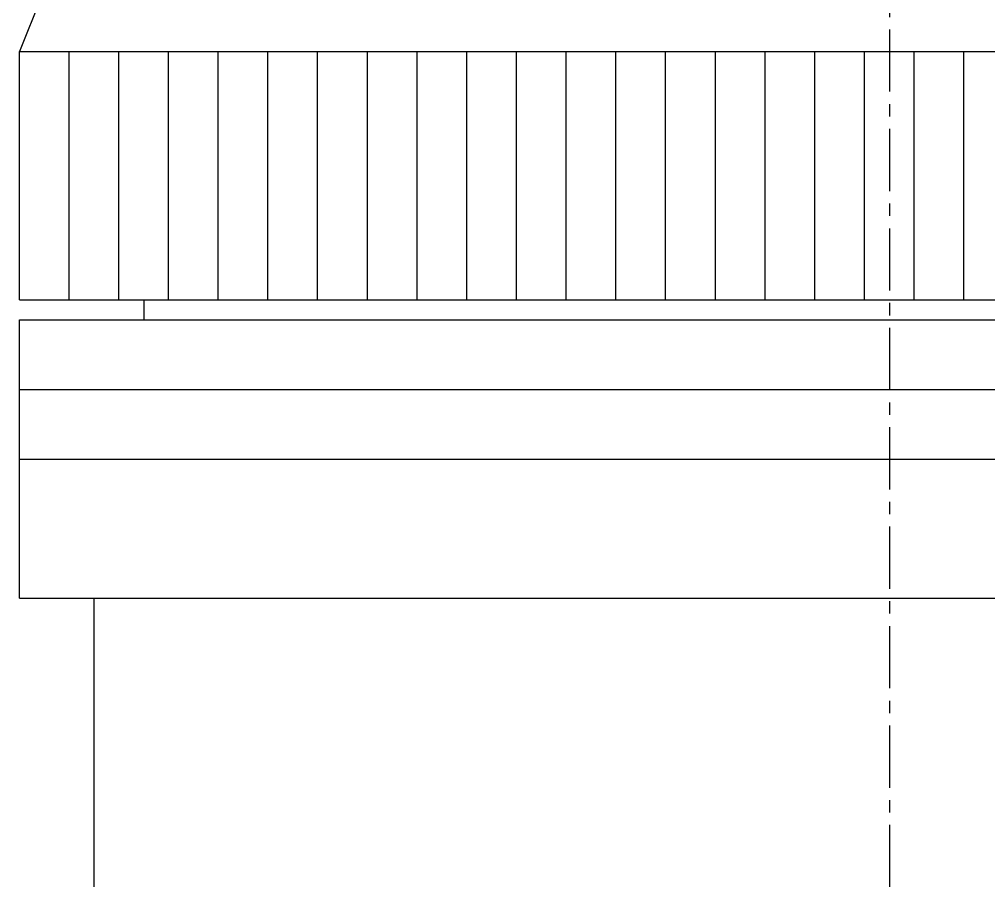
# Model space of a CAD drawing. Extents: x -37 to 246, y -173 to 93.
# Drawn here: x 208.88 to 228.38, y -36.27 to -18.95 of the extents above; entities that cross this region are included whole.
import ezdxf

# ---------------------------------------------------------------- set-up
doc = ezdxf.new("R2010")
doc.units = 0
doc.linetypes.add('CENTER', pattern=[2, 1.25, -0.25, 0.25, -0.25])
doc.layers.get('0').update_dxf_attribs({"linetype": 'CONTINUOUS'})
doc.layers.add('CENTER', color=1, linetype='CENTER')

msp = doc.modelspace()

# ---------------------------------------------------------------- linework, layer by layer
at = {"color": 7, "linetype": 'CONTINUOUS'}
for p, q in [((210.881, -14.595), (208.881, -19.595)), ((208.881, -19.595), (243.881, -19.595)), ((208.881, -24.595), (208.881, -19.595)), ((209.881, -24.595), (209.881, -19.595)), ((210.881, -24.595), (210.881, -19.595)), ((211.881, -24.595), (211.881, -19.595)), ((212.881, -24.595), (212.881, -19.595)), ((213.881, -24.595), (213.881, -19.595)), ((214.881, -24.595), (214.881, -19.595)), ((215.881, -24.595), (215.881, -19.595)), ((216.881, -24.595), (216.881, -19.595)), ((217.881, -24.595), (217.881, -19.595)), ((218.881, -24.595), (218.881, -19.595)), ((219.881, -24.595), (219.881, -19.595)), ((220.881, -24.595), (220.881, -19.595)), ((221.881, -24.595), (221.881, -19.595)), ((222.881, -24.595), (222.881, -19.595)), ((223.881, -24.595), (223.881, -19.595)), ((224.881, -24.595), (224.881, -19.595)), ((225.881, -24.595), (225.881, -19.595)), ((226.881, -24.595), (226.881, -19.595)), ((227.881, -24.595), (227.881, -19.595)), ((208.881, -24.595), (243.881, -24.595)), ((211.381, -24.595), (211.381, -24.995)), ((208.881, -30.595), (208.881, -24.995)), ((208.881, -24.995), (243.881, -24.995)), ((208.881, -26.395), (243.881, -26.395)), ((208.881, -27.795), (243.881, -27.795)), ((208.881, -30.595), (243.881, -30.595)), ((210.381, -30.595), (210.381, -43.595))]:
    msp.add_line(p, q, dxfattribs=at)
at = {"layer": 'CENTER', "color": 1, "linetype": 'CENTER'}
msp.add_line((226.381, 10.846), (226.381, -127.442), dxfattribs=at)

doc.saveas('drawing.dxf')
